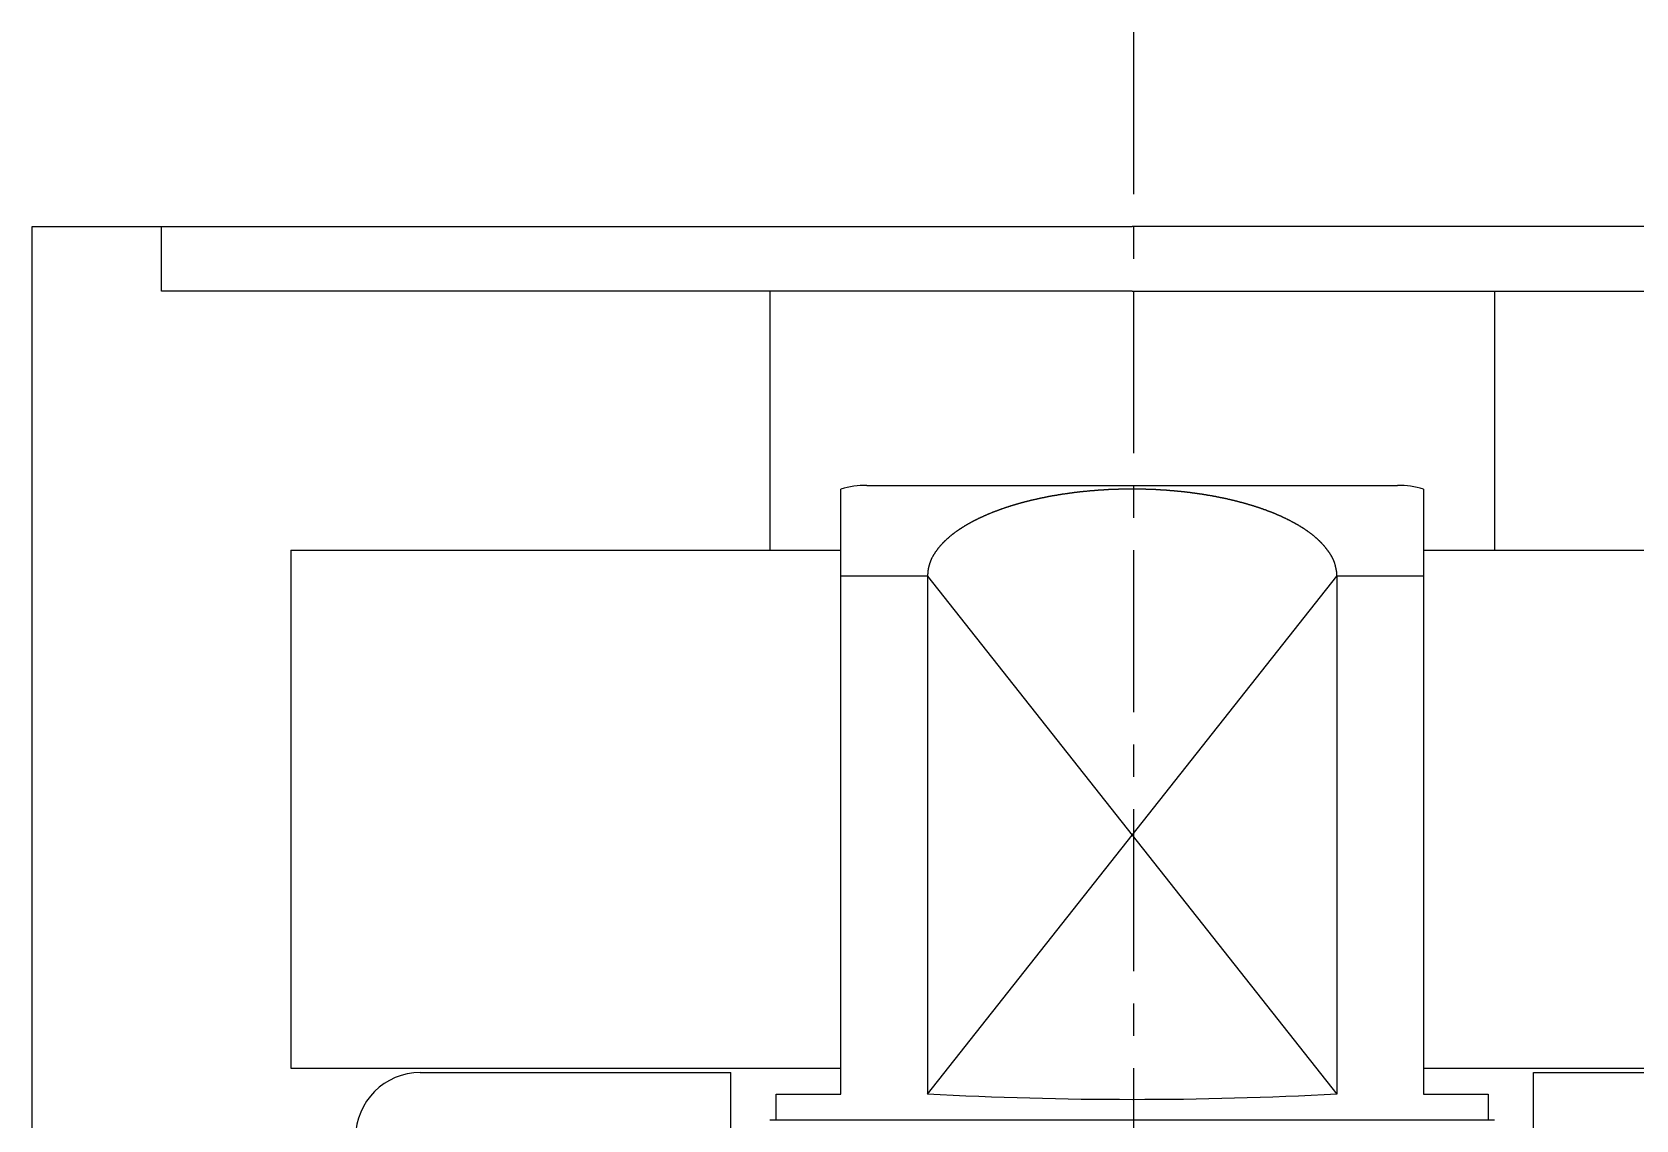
# Model space of a CAD drawing. Extents: x 104 to 175, y 98 to 223.
# Drawn here: x 124.09 to 136.48, y 157.51 to 165.91 of the extents above; entities that cross this region are included whole.
import ezdxf

# ---------------------------------------------------------------- set-up
doc = ezdxf.new("R2010")
doc.units = 0
doc.linetypes.add('CENTER', pattern=[2, 1.25, -0.25, 0.25, -0.25])
doc.layers.get('0').update_dxf_attribs({"linetype": 'CONTINUOUS'})
doc.layers.add('CENTER', color=1, linetype='CENTER')

msp = doc.modelspace()

# ---------------------------------------------------------------- linework, layer by layer
at = {"color": 7, "linetype": 'CONTINUOUS'}
for p, q in [((124.089, 164.409), (132.589, 164.409)), ((124.089, 156.659), (124.089, 164.409)), ((125.089, 163.909), (125.089, 164.409)), ((141.089, 164.409), (132.589, 164.409)), ((132.589, 163.909), (125.089, 163.909)), ((129.789, 163.909), (129.789, 161.909)), ((132.589, 163.909), (140.089, 163.909)), ((135.389, 163.909), (135.389, 161.909)), ((130.339, 161.709), (130.339, 162.38)), ((130.539, 162.409), (134.639, 162.409)), ((134.839, 162.38), (134.839, 161.709)), ((126.089, 161.909), (130.339, 161.909)), ((126.089, 161.909), (126.089, 157.909)), ((134.839, 161.909), (142.089, 161.909)), ((130.339, 157.709), (130.339, 161.709)), ((131.008, 161.709), (130.339, 161.709)), ((131.008, 161.709), (131.008, 157.709)), ((131.008, 157.709), (134.17, 161.709)), ((131.008, 161.709), (134.17, 157.709)), ((134.17, 161.709), (134.17, 157.709)), ((134.839, 161.709), (134.17, 161.709)), ((134.839, 161.709), (134.839, 157.709)), ((126.089, 157.909), (127.089, 157.909)), ((127.089, 157.909), (130.339, 157.909)), ((127.089, 157.875), (129.489, 157.875)), ((129.489, 151.375), (129.489, 157.875)), ((134.839, 157.909), (138.089, 157.909)), ((135.689, 151.375), (135.689, 157.875)), ((135.689, 157.875), (138.089, 157.875)), ((129.839, 157.509), (129.839, 157.709)), ((129.839, 157.709), (130.339, 157.709)), ((134.839, 157.709), (135.339, 157.709)), ((135.339, 157.709), (135.339, 157.509)), ((129.789, 157.509), (130.605, 157.509)), ((130.605, 157.509), (134.574, 157.509)), ((134.574, 157.509), (135.339, 157.509)), ((135.339, 157.509), (135.389, 157.509))]:
    msp.add_line(p, q, dxfattribs=at)
at = {"color": 7}
msp.add_polyline3d([(134.17, 161.709, 0), (134.17, 161.712, 0), (134.17, 161.715, 0), (134.17, 161.717, 0), (134.17, 161.72, 0), (134.17, 161.723, 0), (134.17, 161.725, 0), (134.17, 161.728, 0), (134.17, 161.731, 0), (134.169, 161.733, 0), (134.169, 161.736, 0), (134.169, 161.739, 0), (134.169, 161.741, 0), (134.168, 161.744, 0), (134.168, 161.747, 0), (134.168, 161.749, 0), (134.167, 161.752, 0), (134.167, 161.755, 0), (134.166, 161.757, 0), (134.166, 161.76, 0), (134.165, 161.762, 0), (134.164, 161.765, 0), (134.164, 161.768, 0), (134.163, 161.77, 0), (134.163, 161.773, 0), (134.162, 161.776, 0), (134.162, 161.778, 0), (134.161, 161.781, 0), (134.16, 161.783, 0), (134.16, 161.786, 0), (134.159, 161.789, 0), (134.159, 161.791, 0), (134.158, 161.794, 0), (134.157, 161.796, 0), (134.157, 161.799, 0), (134.156, 161.802, 0), (134.155, 161.804, 0), (134.154, 161.807, 0), (134.154, 161.809, 0), (134.153, 161.812, 0), (134.152, 161.814, 0), (134.151, 161.817, 0), (134.15, 161.819, 0), (134.149, 161.822, 0), (134.148, 161.824, 0), (134.147, 161.827, 0), (134.146, 161.829, 0), (134.145, 161.832, 0), (134.144, 161.834, 0), (134.143, 161.837, 0), (134.142, 161.839, 0), (134.14, 161.842, 0), (134.139, 161.844, 0), (134.138, 161.846, 0), (134.137, 161.849, 0), (134.136, 161.851, 0), (134.134, 161.853, 0), (134.133, 161.856, 0), (134.132, 161.858, 0), (134.13, 161.86, 0), (134.129, 161.863, 0), (134.128, 161.865, 0), (134.126, 161.867, 0), (134.125, 161.87, 0), (134.123, 161.872, 0), (134.122, 161.874, 0), (134.12, 161.876, 0), (134.119, 161.879, 0), (134.118, 161.881, 0), (134.116, 161.883, 0), (134.115, 161.885, 0), (134.113, 161.888, 0), (134.112, 161.89, 0), (134.11, 161.892, 0), (134.109, 161.894, 0), (134.107, 161.896, 0), (134.105, 161.899, 0), (134.104, 161.901, 0), (134.102, 161.903, 0), (134.101, 161.905, 0), (134.099, 161.907, 0), (134.098, 161.91, 0), (134.096, 161.912, 0), (134.094, 161.914, 0), (134.093, 161.916, 0), (134.091, 161.918, 0), (134.089, 161.92, 0), (134.088, 161.922, 0), (134.086, 161.924, 0), (134.084, 161.926, 0), (134.083, 161.929, 0), (134.081, 161.931, 0), (134.079, 161.933, 0), (134.078, 161.935, 0), (134.076, 161.937, 0), (134.074, 161.939, 0), (134.072, 161.941, 0), (134.071, 161.943, 0), (134.069, 161.945, 0), (134.067, 161.947, 0), (134.065, 161.949, 0), (134.064, 161.951, 0), (134.062, 161.953, 0), (134.06, 161.955, 0), (134.058, 161.957, 0), (134.056, 161.959, 0), (134.055, 161.961, 0), (134.053, 161.963, 0), (134.051, 161.965, 0), (134.049, 161.967, 0), (134.047, 161.969, 0), (134.045, 161.97, 0), (134.043, 161.972, 0), (134.041, 161.974, 0), (134.04, 161.976, 0), (134.038, 161.978, 0), (134.036, 161.98, 0), (134.034, 161.982, 0), (134.032, 161.984, 0), (134.03, 161.985, 0), (134.028, 161.987, 0), (134.026, 161.989, 0), (134.024, 161.991, 0), (134.022, 161.993, 0), (134.02, 161.995, 0), (134.018, 161.996, 0), (134.016, 161.998, 0), (134.014, 162, 0), (134.012, 162.002, 0), (134.01, 162.003, 0), (134.008, 162.005, 0), (134.006, 162.007, 0), (134.004, 162.009, 0), (134.002, 162.01, 0), (134, 162.012, 0), (133.998, 162.014, 0), (133.996, 162.016, 0), (133.994, 162.017, 0), (133.992, 162.019, 0), (133.99, 162.021, 0), (133.987, 162.022, 0), (133.985, 162.024, 0), (133.983, 162.026, 0), (133.981, 162.027, 0), (133.979, 162.029, 0), (133.977, 162.031, 0), (133.975, 162.032, 0), (133.973, 162.034, 0), (133.971, 162.036, 0), (133.968, 162.037, 0), (133.966, 162.039, 0), (133.964, 162.04, 0), (133.962, 162.042, 0), (133.96, 162.044, 0), (133.958, 162.045, 0), (133.955, 162.047, 0), (133.953, 162.048, 0), (133.951, 162.05, 0), (133.949, 162.051, 0), (133.947, 162.053, 0), (133.945, 162.055, 0), (133.942, 162.056, 0), (133.94, 162.058, 0), (133.938, 162.059, 0), (133.936, 162.061, 0), (133.934, 162.062, 0), (133.931, 162.064, 0), (133.929, 162.065, 0), (133.927, 162.067, 0), (133.925, 162.068, 0), (133.922, 162.07, 0), (133.92, 162.071, 0), (133.918, 162.073, 0), (133.916, 162.074, 0), (133.914, 162.076, 0), (133.911, 162.077, 0), (133.909, 162.078, 0), (133.907, 162.08, 0), (133.905, 162.081, 0), (133.902, 162.083, 0), (133.9, 162.084, 0), (133.898, 162.086, 0), (133.895, 162.087, 0), (133.893, 162.089, 0), (133.891, 162.09, 0), (133.889, 162.091, 0), (133.886, 162.093, 0), (133.884, 162.094, 0), (133.882, 162.095, 0), (133.879, 162.097, 0), (133.877, 162.098, 0), (133.875, 162.1, 0), (133.873, 162.101, 0), (133.87, 162.102, 0), (133.868, 162.104, 0), (133.866, 162.105, 0), (133.863, 162.106, 0), (133.861, 162.108, 0), (133.859, 162.109, 0), (133.856, 162.11, 0), (133.854, 162.112, 0), (133.852, 162.113, 0), (133.849, 162.114, 0), (133.847, 162.116, 0), (133.845, 162.117, 0), (133.842, 162.118, 0), (133.84, 162.12, 0), (133.838, 162.121, 0), (133.835, 162.122, 0), (133.833, 162.123, 0), (133.831, 162.125, 0), (133.828, 162.126, 0), (133.826, 162.127, 0), (133.823, 162.128, 0), (133.821, 162.13, 0), (133.819, 162.131, 0), (133.816, 162.132, 0), (133.814, 162.133, 0), (133.812, 162.135, 0), (133.809, 162.136, 0), (133.807, 162.137, 0), (133.804, 162.138, 0), (133.802, 162.14, 0), (133.8, 162.141, 0), (133.797, 162.142, 0), (133.795, 162.143, 0), (133.792, 162.144, 0), (133.79, 162.146, 0), (133.788, 162.147, 0), (133.785, 162.148, 0), (133.783, 162.149, 0), (133.78, 162.15, 0), (133.778, 162.151, 0), (133.776, 162.153, 0), (133.773, 162.154, 0), (133.771, 162.155, 0), (133.768, 162.156, 0), (133.766, 162.157, 0), (133.764, 162.158, 0), (133.761, 162.159, 0), (133.759, 162.161, 0), (133.756, 162.162, 0), (133.754, 162.163, 0), (133.751, 162.164, 0), (133.749, 162.165, 0), (133.747, 162.166, 0), (133.744, 162.167, 0), (133.742, 162.168, 0), (133.739, 162.17, 0), (133.737, 162.171, 0), (133.734, 162.172, 0), (133.732, 162.173, 0), (133.729, 162.174, 0), (133.727, 162.175, 0), (133.725, 162.176, 0), (133.722, 162.177, 0), (133.72, 162.178, 0), (133.717, 162.179, 0), (133.715, 162.18, 0), (133.712, 162.181, 0), (133.71, 162.182, 0), (133.707, 162.183, 0), (133.705, 162.185, 0), (133.702, 162.186, 0), (133.7, 162.187, 0), (133.697, 162.188, 0), (133.695, 162.189, 0), (133.692, 162.19, 0), (133.69, 162.191, 0), (133.688, 162.192, 0), (133.685, 162.193, 0), (133.683, 162.194, 0), (133.68, 162.195, 0), (133.678, 162.196, 0), (133.675, 162.197, 0), (133.673, 162.198, 0), (133.67, 162.199, 0), (133.668, 162.2, 0), (133.665, 162.201, 0), (133.663, 162.202, 0), (133.66, 162.203, 0), (133.658, 162.204, 0), (133.655, 162.205, 0), (133.653, 162.206, 0), (133.65, 162.207, 0), (133.648, 162.208, 0), (133.645, 162.208, 0), (133.643, 162.209, 0), (133.64, 162.21, 0), (133.638, 162.211, 0), (133.635, 162.212, 0), (133.633, 162.213, 0), (133.63, 162.214, 0), (133.628, 162.215, 0), (133.625, 162.216, 0), (133.623, 162.217, 0), (133.62, 162.218, 0), (133.618, 162.219, 0), (133.615, 162.22, 0), (133.612, 162.221, 0), (133.61, 162.221, 0), (133.607, 162.222, 0), (133.605, 162.223, 0), (133.602, 162.224, 0), (133.6, 162.225, 0), (133.597, 162.226, 0), (133.595, 162.227, 0), (133.592, 162.228, 0), (133.59, 162.229, 0), (133.587, 162.229, 0), (133.585, 162.23, 0), (133.582, 162.231, 0), (133.58, 162.232, 0), (133.577, 162.233, 0), (133.575, 162.234, 0), (133.572, 162.235, 0), (133.569, 162.235, 0), (133.567, 162.236, 0), (133.564, 162.237, 0), (133.562, 162.238, 0), (133.559, 162.239, 0), (133.557, 162.24, 0), (133.554, 162.241, 0), (133.552, 162.241, 0), (133.549, 162.242, 0), (133.547, 162.243, 0), (133.544, 162.244, 0), (133.541, 162.245, 0), (133.539, 162.245, 0), (133.536, 162.246, 0), (133.534, 162.247, 0), (133.531, 162.248, 0), (133.529, 162.249, 0), (133.526, 162.25, 0), (133.524, 162.25, 0), (133.521, 162.251, 0), (133.518, 162.252, 0), (133.516, 162.253, 0), (133.513, 162.253, 0), (133.511, 162.254, 0), (133.508, 162.255, 0), (133.506, 162.256, 0), (133.503, 162.257, 0), (133.501, 162.257, 0), (133.498, 162.258, 0), (133.495, 162.259, 0), (133.493, 162.26, 0), (133.49, 162.26, 0), (133.488, 162.261, 0), (133.485, 162.262, 0), (133.483, 162.263, 0), (133.48, 162.263, 0), (133.477, 162.264, 0), (133.475, 162.265, 0), (133.472, 162.266, 0), (133.47, 162.266, 0), (133.467, 162.267, 0), (133.465, 162.268, 0), (133.462, 162.269, 0), (133.459, 162.269, 0), (133.457, 162.27, 0), (133.454, 162.271, 0), (133.452, 162.271, 0), (133.449, 162.272, 0), (133.446, 162.273, 0), (133.444, 162.274, 0), (133.441, 162.274, 0), (133.439, 162.275, 0), (133.436, 162.276, 0), (133.434, 162.276, 0), (133.431, 162.277, 0), (133.428, 162.278, 0), (133.426, 162.278, 0), (133.423, 162.279, 0), (133.421, 162.28, 0), (133.418, 162.28, 0), (133.415, 162.281, 0), (133.413, 162.282, 0), (133.41, 162.282, 0), (133.408, 162.283, 0), (133.405, 162.284, 0), (133.402, 162.284, 0), (133.4, 162.285, 0), (133.397, 162.286, 0), (133.395, 162.286, 0), (133.392, 162.287, 0), (133.389, 162.288, 0), (133.387, 162.288, 0), (133.384, 162.289, 0), (133.382, 162.29, 0), (133.379, 162.29, 0), (133.376, 162.291, 0), (133.374, 162.292, 0), (133.371, 162.292, 0), (133.369, 162.293, 0), (133.366, 162.293, 0), (133.363, 162.294, 0), (133.361, 162.295, 0), (133.358, 162.295, 0), (133.356, 162.296, 0), (133.353, 162.297, 0), (133.35, 162.297, 0), (133.348, 162.298, 0), (133.345, 162.298, 0), (133.343, 162.299, 0), (133.34, 162.3, 0), (133.337, 162.3, 0), (133.335, 162.301, 0), (133.332, 162.301, 0), (133.329, 162.302, 0), (133.327, 162.303, 0), (133.324, 162.303, 0), (133.322, 162.304, 0), (133.319, 162.304, 0), (133.316, 162.305, 0), (133.314, 162.305, 0), (133.311, 162.306, 0), (133.309, 162.307, 0), (133.306, 162.307, 0), (133.303, 162.308, 0), (133.301, 162.308, 0), (133.298, 162.309, 0), (133.295, 162.309, 0), (133.293, 162.31, 0), (133.29, 162.31, 0), (133.288, 162.311, 0), (133.285, 162.312, 0), (133.282, 162.312, 0), (133.28, 162.313, 0), (133.277, 162.313, 0), (133.274, 162.314, 0), (133.272, 162.314, 0), (133.269, 162.315, 0), (133.267, 162.315, 0), (133.264, 162.316, 0), (133.261, 162.316, 0), (133.259, 162.317, 0), (133.256, 162.317, 0), (133.253, 162.318, 0), (133.251, 162.318, 0), (133.248, 162.319, 0), (133.246, 162.319, 0), (133.243, 162.32, 0), (133.24, 162.321, 0), (133.238, 162.321, 0), (133.235, 162.322, 0), (133.232, 162.322, 0), (133.23, 162.323, 0), (133.227, 162.323, 0), (133.225, 162.323, 0), (133.222, 162.324, 0), (133.219, 162.324, 0), (133.217, 162.325, 0), (133.214, 162.325, 0), (133.211, 162.326, 0), (133.209, 162.326, 0), (133.206, 162.327, 0), (133.203, 162.327, 0), (133.201, 162.328, 0), (133.198, 162.328, 0), (133.196, 162.329, 0), (133.193, 162.329, 0), (133.19, 162.33, 0), (133.188, 162.33, 0), (133.185, 162.331, 0), (133.182, 162.331, 0), (133.18, 162.331, 0), (133.177, 162.332, 0), (133.174, 162.332, 0), (133.172, 162.333, 0), (133.169, 162.333, 0), (133.167, 162.334, 0), (133.164, 162.334, 0), (133.161, 162.335, 0), (133.159, 162.335, 0), (133.156, 162.335, 0), (133.153, 162.336, 0), (133.151, 162.336, 0), (133.148, 162.337, 0), (133.145, 162.337, 0), (133.143, 162.338, 0), (133.14, 162.338, 0), (133.137, 162.338, 0), (133.135, 162.339, 0), (133.132, 162.339, 0), (133.129, 162.34, 0), (133.127, 162.34, 0), (133.124, 162.34, 0), (133.122, 162.341, 0), (133.119, 162.341, 0), (133.116, 162.342, 0), (133.114, 162.342, 0), (133.111, 162.342, 0), (133.108, 162.343, 0), (133.106, 162.343, 0), (133.103, 162.344, 0), (133.1, 162.344, 0), (133.098, 162.344, 0), (133.095, 162.345, 0), (133.092, 162.345, 0), (133.09, 162.346, 0), (133.087, 162.346, 0), (133.084, 162.346, 0), (133.082, 162.347, 0), (133.079, 162.347, 0), (133.076, 162.347, 0), (133.074, 162.348, 0), (133.071, 162.348, 0), (133.069, 162.348, 0), (133.066, 162.349, 0), (133.063, 162.349, 0), (133.061, 162.35, 0), (133.058, 162.35, 0), (133.055, 162.35, 0), (133.053, 162.351, 0), (133.05, 162.351, 0), (133.047, 162.351, 0), (133.045, 162.352, 0), (133.042, 162.352, 0), (133.039, 162.352, 0), (133.037, 162.353, 0), (133.034, 162.353, 0), (133.031, 162.353, 0), (133.029, 162.354, 0), (133.026, 162.354, 0), (133.023, 162.354, 0), (133.021, 162.355, 0), (133.018, 162.355, 0), (133.015, 162.355, 0), (133.013, 162.356, 0), (133.01, 162.356, 0), (133.007, 162.356, 0), (133.005, 162.356, 0), (133.002, 162.357, 0), (132.999, 162.357, 0), (132.997, 162.357, 0), (132.994, 162.358, 0), (132.991, 162.358, 0), (132.989, 162.358, 0), (132.986, 162.359, 0), (132.983, 162.359, 0), (132.981, 162.359, 0), (132.978, 162.359, 0), (132.975, 162.36, 0), (132.973, 162.36, 0), (132.97, 162.36, 0), (132.967, 162.361, 0), (132.965, 162.361, 0), (132.962, 162.361, 0), (132.959, 162.361, 0), (132.957, 162.362, 0), (132.954, 162.362, 0), (132.951, 162.362, 0), (132.949, 162.362, 0), (132.946, 162.363, 0), (132.943, 162.363, 0), (132.941, 162.363, 0), (132.938, 162.364, 0), (132.935, 162.364, 0), (132.933, 162.364, 0), (132.93, 162.364, 0), (132.927, 162.365, 0), (132.925, 162.365, 0), (132.922, 162.365, 0), (132.919, 162.365, 0), (132.917, 162.365, 0), (132.914, 162.366, 0), (132.911, 162.366, 0), (132.909, 162.366, 0), (132.906, 162.366, 0), (132.903, 162.367, 0), (132.901, 162.367, 0), (132.898, 162.367, 0), (132.895, 162.367, 0), (132.893, 162.368, 0), (132.89, 162.368, 0), (132.887, 162.368, 0), (132.885, 162.368, 0), (132.882, 162.368, 0), (132.879, 162.369, 0), (132.877, 162.369, 0), (132.874, 162.369, 0), (132.871, 162.369, 0), (132.869, 162.369, 0), (132.866, 162.37, 0), (132.863, 162.37, 0), (132.861, 162.37, 0), (132.858, 162.37, 0), (132.855, 162.37, 0), (132.853, 162.371, 0), (132.85, 162.371, 0), (132.847, 162.371, 0), (132.845, 162.371, 0), (132.842, 162.371, 0), (132.839, 162.372, 0), (132.837, 162.372, 0), (132.834, 162.372, 0), (132.831, 162.372, 0), (132.829, 162.372, 0), (132.826, 162.372, 0), (132.823, 162.373, 0), (132.821, 162.373, 0), (132.818, 162.373, 0), (132.815, 162.373, 0), (132.813, 162.373, 0), (132.81, 162.373, 0), (132.807, 162.374, 0), (132.805, 162.374, 0), (132.802, 162.374, 0), (132.799, 162.374, 0), (132.797, 162.374, 0), (132.794, 162.374, 0), (132.791, 162.375, 0), (132.789, 162.375, 0), (132.786, 162.375, 0), (132.783, 162.375, 0), (132.781, 162.375, 0), (132.778, 162.375, 0), (132.775, 162.375, 0), (132.773, 162.376, 0), (132.77, 162.376, 0), (132.767, 162.376, 0), (132.764, 162.376, 0), (132.762, 162.376, 0), (132.759, 162.376, 0), (132.756, 162.376, 0), (132.754, 162.376, 0), (132.751, 162.377, 0), (132.748, 162.377, 0), (132.746, 162.377, 0), (132.743, 162.377, 0), (132.74, 162.377, 0), (132.738, 162.377, 0), (132.735, 162.377, 0), (132.732, 162.377, 0), (132.73, 162.377, 0), (132.727, 162.378, 0), (132.724, 162.378, 0), (132.722, 162.378, 0), (132.719, 162.378, 0), (132.716, 162.378, 0), (132.714, 162.378, 0), (132.711, 162.378, 0), (132.708, 162.378, 0), (132.706, 162.378, 0), (132.703, 162.378, 0), (132.7, 162.378, 0), (132.698, 162.378, 0), (132.695, 162.379, 0), (132.692, 162.379, 0), (132.69, 162.379, 0), (132.687, 162.379, 0), (132.684, 162.379, 0), (132.681, 162.379, 0), (132.679, 162.379, 0), (132.676, 162.379, 0), (132.673, 162.379, 0), (132.671, 162.379, 0), (132.668, 162.379, 0), (132.665, 162.379, 0), (132.663, 162.379, 0), (132.66, 162.379, 0), (132.657, 162.379, 0), (132.655, 162.379, 0), (132.652, 162.38, 0), (132.649, 162.38, 0), (132.647, 162.38, 0), (132.644, 162.38, 0), (132.641, 162.38, 0), (132.639, 162.38, 0), (132.636, 162.38, 0), (132.633, 162.38, 0), (132.631, 162.38, 0), (132.628, 162.38, 0), (132.625, 162.38, 0), (132.623, 162.38, 0), (132.62, 162.38, 0), (132.617, 162.38, 0), (132.615, 162.38, 0), (132.612, 162.38, 0), (132.609, 162.38, 0), (132.607, 162.38, 0), (132.604, 162.38, 0), (132.601, 162.38, 0), (132.598, 162.38, 0), (132.596, 162.38, 0), (132.593, 162.38, 0), (132.59, 162.38, 0), (132.588, 162.38, 0), (132.585, 162.38, 0), (132.582, 162.38, 0), (132.58, 162.38, 0), (132.577, 162.38, 0), (132.574, 162.38, 0), (132.572, 162.38, 0), (132.569, 162.38, 0), (132.566, 162.38, 0), (132.564, 162.38, 0), (132.561, 162.38, 0), (132.558, 162.38, 0), (132.556, 162.38, 0), (132.553, 162.38, 0), (132.55, 162.38, 0), (132.548, 162.38, 0), (132.545, 162.38, 0), (132.542, 162.38, 0), (132.54, 162.38, 0), (132.537, 162.38, 0), (132.534, 162.38, 0), (132.532, 162.38, 0), (132.529, 162.38, 0), (132.526, 162.38, 0), (132.523, 162.379, 0), (132.521, 162.379, 0), (132.518, 162.379, 0), (132.515, 162.379, 0), (132.513, 162.379, 0), (132.51, 162.379, 0), (132.507, 162.379, 0), (132.505, 162.379, 0), (132.502, 162.379, 0), (132.499, 162.379, 0), (132.497, 162.379, 0), (132.494, 162.379, 0), (132.491, 162.379, 0), (132.489, 162.379, 0), (132.486, 162.379, 0), (132.483, 162.379, 0), (132.481, 162.378, 0), (132.478, 162.378, 0), (132.475, 162.378, 0), (132.473, 162.378, 0), (132.47, 162.378, 0), (132.467, 162.378, 0), (132.465, 162.378, 0), (132.462, 162.378, 0), (132.459, 162.378, 0), (132.457, 162.378, 0), (132.454, 162.378, 0), (132.451, 162.378, 0), (132.449, 162.377, 0), (132.446, 162.377, 0), (132.443, 162.377, 0), (132.44, 162.377, 0), (132.438, 162.377, 0), (132.435, 162.377, 0), (132.432, 162.377, 0), (132.43, 162.377, 0), (132.427, 162.377, 0), (132.424, 162.376, 0), (132.422, 162.376, 0), (132.419, 162.376, 0), (132.416, 162.376, 0), (132.414, 162.376, 0), (132.411, 162.376, 0), (132.408, 162.376, 0), (132.406, 162.376, 0), (132.403, 162.375, 0), (132.4, 162.375, 0), (132.398, 162.375, 0), (132.395, 162.375, 0), (132.392, 162.375, 0), (132.39, 162.375, 0), (132.387, 162.375, 0), (132.384, 162.374, 0), (132.382, 162.374, 0), (132.379, 162.374, 0), (132.376, 162.374, 0), (132.374, 162.374, 0), (132.371, 162.374, 0), (132.368, 162.373, 0), (132.366, 162.373, 0), (132.363, 162.373, 0), (132.36, 162.373, 0), (132.358, 162.373, 0), (132.355, 162.373, 0), (132.352, 162.373, 0), (132.35, 162.372, 0), (132.347, 162.372, 0), (132.344, 162.372, 0), (132.342, 162.372, 0), (132.339, 162.372, 0), (132.336, 162.371, 0), (132.333, 162.371, 0), (132.331, 162.371, 0), (132.328, 162.371, 0), (132.325, 162.371, 0), (132.323, 162.37, 0), (132.32, 162.37, 0), (132.317, 162.37, 0), (132.315, 162.37, 0), (132.312, 162.37, 0), (132.309, 162.369, 0), (132.307, 162.369, 0), (132.304, 162.369, 0), (132.301, 162.369, 0), (132.299, 162.369, 0), (132.296, 162.368, 0), (132.293, 162.368, 0), (132.291, 162.368, 0), (132.288, 162.368, 0), (132.285, 162.368, 0), (132.283, 162.367, 0), (132.28, 162.367, 0), (132.277, 162.367, 0), (132.275, 162.367, 0), (132.272, 162.366, 0), (132.269, 162.366, 0), (132.267, 162.366, 0), (132.264, 162.366, 0), (132.261, 162.366, 0), (132.259, 162.365, 0), (132.256, 162.365, 0), (132.253, 162.365, 0), (132.251, 162.365, 0), (132.248, 162.364, 0), (132.245, 162.364, 0), (132.243, 162.364, 0), (132.24, 162.364, 0), (132.237, 162.363, 0), (132.235, 162.363, 0), (132.232, 162.363, 0), (132.229, 162.362, 0), (132.227, 162.362, 0), (132.224, 162.362, 0), (132.221, 162.362, 0), (132.219, 162.361, 0), (132.216, 162.361, 0), (132.213, 162.361, 0), (132.211, 162.361, 0), (132.208, 162.36, 0), (132.205, 162.36, 0), (132.203, 162.36, 0), (132.2, 162.359, 0), (132.197, 162.359, 0), (132.195, 162.359, 0), (132.192, 162.359, 0), (132.189, 162.358, 0), (132.187, 162.358, 0), (132.184, 162.358, 0), (132.181, 162.357, 0), (132.179, 162.357, 0), (132.176, 162.357, 0), (132.173, 162.357, 0), (132.171, 162.356, 0), (132.168, 162.356, 0), (132.165, 162.356, 0), (132.163, 162.355, 0), (132.16, 162.355, 0), (132.158, 162.355, 0), (132.155, 162.354, 0), (132.152, 162.354, 0), (132.15, 162.354, 0), (132.147, 162.353, 0), (132.144, 162.353, 0), (132.142, 162.353, 0), (132.139, 162.352, 0), (132.136, 162.352, 0), (132.134, 162.352, 0), (132.131, 162.351, 0), (132.128, 162.351, 0), (132.126, 162.351, 0), (132.123, 162.35, 0), (132.12, 162.35, 0), (132.118, 162.35, 0), (132.115, 162.349, 0), (132.112, 162.349, 0), (132.11, 162.349, 0), (132.107, 162.348, 0), (132.104, 162.348, 0), (132.102, 162.347, 0), (132.099, 162.347, 0), (132.096, 162.347, 0), (132.094, 162.346, 0), (132.091, 162.346, 0), (132.088, 162.346, 0), (132.086, 162.345, 0), (132.083, 162.345, 0), (132.08, 162.344, 0), (132.078, 162.344, 0), (132.075, 162.344, 0), (132.073, 162.343, 0), (132.07, 162.343, 0), (132.067, 162.342, 0), (132.065, 162.342, 0), (132.062, 162.342, 0), (132.059, 162.341, 0), (132.057, 162.341, 0), (132.054, 162.341, 0), (132.051, 162.34, 0), (132.049, 162.34, 0), (132.046, 162.339, 0), (132.043, 162.339, 0), (132.041, 162.338, 0), (132.038, 162.338, 0), (132.035, 162.338, 0), (132.033, 162.337, 0), (132.03, 162.337, 0), (132.028, 162.336, 0), (132.025, 162.336, 0), (132.022, 162.336, 0), (132.02, 162.335, 0), (132.017, 162.335, 0), (132.014, 162.334, 0), (132.012, 162.334, 0), (132.009, 162.333, 0), (132.006, 162.333, 0), (132.004, 162.332, 0), (132.001, 162.332, 0), (131.998, 162.332, 0), (131.996, 162.331, 0), (131.993, 162.331, 0), (131.991, 162.33, 0), (131.988, 162.33, 0), (131.985, 162.329, 0), (131.983, 162.329, 0), (131.98, 162.328, 0), (131.977, 162.328, 0), (131.975, 162.327, 0), (131.972, 162.327, 0), (131.969, 162.326, 0), (131.967, 162.326, 0), (131.964, 162.325, 0), (131.962, 162.325, 0), (131.959, 162.325, 0), (131.956, 162.324, 0), (131.954, 162.324, 0), (131.951, 162.323, 0), (131.948, 162.323, 0), (131.946, 162.322, 0), (131.943, 162.322, 0), (131.94, 162.321, 0), (131.938, 162.321, 0), (131.935, 162.32, 0), (131.933, 162.32, 0), (131.93, 162.319, 0), (131.927, 162.319, 0), (131.925, 162.318, 0), (131.922, 162.317, 0), (131.919, 162.317, 0), (131.917, 162.316, 0), (131.914, 162.316, 0), (131.912, 162.315, 0), (131.909, 162.315, 0), (131.906, 162.314, 0), (131.904, 162.314, 0), (131.901, 162.313, 0), (131.898, 162.313, 0), (131.896, 162.312, 0), (131.893, 162.312, 0), (131.891, 162.311, 0), (131.888, 162.311, 0), (131.885, 162.31, 0), (131.883, 162.309, 0), (131.88, 162.309, 0), (131.877, 162.308, 0), (131.875, 162.308, 0), (131.872, 162.307, 0), (131.87, 162.307, 0), (131.867, 162.306, 0), (131.864, 162.305, 0), (131.862, 162.305, 0), (131.859, 162.304, 0), (131.857, 162.304, 0), (131.854, 162.303, 0), (131.851, 162.303, 0), (131.849, 162.302, 0), (131.846, 162.301, 0), (131.843, 162.301, 0), (131.841, 162.3, 0), (131.838, 162.3, 0), (131.836, 162.299, 0), (131.833, 162.298, 0), (131.83, 162.298, 0), (131.828, 162.297, 0), (131.825, 162.297, 0), (131.823, 162.296, 0), (131.82, 162.295, 0), (131.817, 162.295, 0), (131.815, 162.294, 0), (131.812, 162.294, 0), (131.81, 162.293, 0), (131.807, 162.292, 0), (131.804, 162.292, 0), (131.802, 162.291, 0), (131.799, 162.29, 0), (131.797, 162.29, 0), (131.794, 162.289, 0), (131.791, 162.288, 0), (131.789, 162.288, 0), (131.786, 162.287, 0), (131.784, 162.287, 0), (131.781, 162.286, 0), (131.778, 162.285, 0), (131.776, 162.285, 0), (131.773, 162.284, 0), (131.771, 162.283, 0), (131.768, 162.283, 0), (131.765, 162.282, 0), (131.763, 162.281, 0), (131.76, 162.281, 0), (131.758, 162.28, 0), (131.755, 162.279, 0), (131.752, 162.279, 0), (131.75, 162.278, 0), (131.747, 162.277, 0), (131.745, 162.276, 0), (131.742, 162.276, 0), (131.739, 162.275, 0), (131.737, 162.274, 0), (131.734, 162.274, 0), (131.732, 162.273, 0), (131.729, 162.272, 0), (131.727, 162.272, 0), (131.724, 162.271, 0), (131.721, 162.27, 0), (131.719, 162.269, 0), (131.716, 162.269, 0), (131.714, 162.268, 0), (131.711, 162.267, 0), (131.708, 162.266, 0), (131.706, 162.266, 0), (131.703, 162.265, 0), (131.701, 162.264, 0), (131.698, 162.264, 0), (131.696, 162.263, 0), (131.693, 162.262, 0), (131.69, 162.261, 0), (131.688, 162.261, 0), (131.685, 162.26, 0), (131.683, 162.259, 0), (131.68, 162.258, 0), (131.678, 162.257, 0), (131.675, 162.257, 0), (131.673, 162.256, 0), (131.67, 162.255, 0), (131.667, 162.254, 0), (131.665, 162.254, 0), (131.662, 162.253, 0), (131.66, 162.252, 0), (131.657, 162.251, 0), (131.655, 162.25, 0), (131.652, 162.25, 0), (131.649, 162.249, 0), (131.647, 162.248, 0), (131.644, 162.247, 0), (131.642, 162.246, 0), (131.639, 162.246, 0), (131.637, 162.245, 0), (131.634, 162.244, 0), (131.632, 162.243, 0), (131.629, 162.242, 0), (131.626, 162.241, 0), (131.624, 162.241, 0), (131.621, 162.24, 0), (131.619, 162.239, 0), (131.616, 162.238, 0), (131.614, 162.237, 0), (131.611, 162.236, 0), (131.609, 162.236, 0), (131.606, 162.235, 0), (131.604, 162.234, 0), (131.601, 162.233, 0), (131.599, 162.232, 0), (131.596, 162.231, 0), (131.593, 162.23, 0), (131.591, 162.23, 0), (131.588, 162.229, 0), (131.586, 162.228, 0), (131.583, 162.227, 0), (131.581, 162.226, 0), (131.578, 162.225, 0), (131.576, 162.224, 0), (131.573, 162.223, 0), (131.571, 162.222, 0), (131.568, 162.222, 0), (131.566, 162.221, 0), (131.563, 162.22, 0), (131.561, 162.219, 0), (131.558, 162.218, 0), (131.556, 162.217, 0), (131.553, 162.216, 0), (131.551, 162.215, 0), (131.548, 162.214, 0), (131.546, 162.213, 0), (131.543, 162.212, 0), (131.541, 162.211, 0), (131.538, 162.21, 0), (131.536, 162.21, 0), (131.533, 162.209, 0), (131.531, 162.208, 0), (131.528, 162.207, 0), (131.526, 162.206, 0), (131.523, 162.205, 0), (131.521, 162.204, 0), (131.518, 162.203, 0), (131.516, 162.202, 0), (131.513, 162.201, 0), (131.511, 162.2, 0), (131.508, 162.199, 0), (131.506, 162.198, 0), (131.503, 162.197, 0), (131.501, 162.196, 0), (131.498, 162.195, 0), (131.496, 162.194, 0), (131.493, 162.193, 0), (131.491, 162.192, 0), (131.488, 162.191, 0), (131.486, 162.19, 0), (131.483, 162.189, 0), (131.481, 162.188, 0), (131.478, 162.187, 0), (131.476, 162.186, 0), (131.473, 162.185, 0), (131.471, 162.184, 0), (131.468, 162.183, 0), (131.466, 162.182, 0), (131.463, 162.18, 0), (131.461, 162.179, 0), (131.459, 162.178, 0), (131.456, 162.177, 0), (131.454, 162.176, 0), (131.451, 162.175, 0), (131.449, 162.174, 0), (131.446, 162.173, 0), (131.444, 162.172, 0), (131.441, 162.171, 0), (131.439, 162.17, 0), (131.437, 162.169, 0), (131.434, 162.167, 0), (131.432, 162.166, 0), (131.429, 162.165, 0), (131.427, 162.164, 0), (131.424, 162.163, 0), (131.422, 162.162, 0), (131.419, 162.161, 0), (131.417, 162.16, 0), (131.415, 162.158, 0), (131.412, 162.157, 0), (131.41, 162.156, 0), (131.407, 162.155, 0), (131.405, 162.154, 0), (131.403, 162.153, 0), (131.4, 162.152, 0), (131.398, 162.15, 0), (131.395, 162.149, 0), (131.393, 162.148, 0), (131.39, 162.147, 0), (131.388, 162.146, 0), (131.386, 162.144, 0), (131.383, 162.143, 0), (131.381, 162.142, 0), (131.379, 162.141, 0), (131.376, 162.14, 0), (131.374, 162.138, 0), (131.371, 162.137, 0), (131.369, 162.136, 0), (131.367, 162.135, 0), (131.364, 162.134, 0), (131.362, 162.132, 0), (131.359, 162.131, 0), (131.357, 162.13, 0), (131.355, 162.129, 0), (131.352, 162.127, 0), (131.35, 162.126, 0), (131.348, 162.125, 0), (131.345, 162.124, 0), (131.343, 162.122, 0), (131.341, 162.121, 0), (131.338, 162.12, 0), (131.336, 162.118, 0), (131.333, 162.117, 0), (131.331, 162.116, 0), (131.329, 162.114, 0), (131.326, 162.113, 0), (131.324, 162.112, 0), (131.322, 162.111, 0), (131.319, 162.109, 0), (131.317, 162.108, 0), (131.315, 162.107, 0), (131.313, 162.105, 0), (131.31, 162.104, 0), (131.308, 162.103, 0), (131.306, 162.101, 0), (131.303, 162.1, 0), (131.301, 162.098, 0), (131.299, 162.097, 0), (131.296, 162.096, 0), (131.294, 162.094, 0), (131.292, 162.093, 0), (131.29, 162.091, 0), (131.287, 162.09, 0), (131.285, 162.089, 0), (131.283, 162.087, 0), (131.28, 162.086, 0), (131.278, 162.084, 0), (131.276, 162.083, 0), (131.274, 162.082, 0), (131.271, 162.08, 0), (131.269, 162.079, 0), (131.267, 162.077, 0), (131.265, 162.076, 0), (131.262, 162.074, 0), (131.26, 162.073, 0), (131.258, 162.071, 0), (131.256, 162.07, 0), (131.253, 162.068, 0), (131.251, 162.067, 0), (131.249, 162.065, 0), (131.247, 162.064, 0), (131.245, 162.062, 0), (131.242, 162.061, 0), (131.24, 162.059, 0), (131.238, 162.058, 0), (131.236, 162.056, 0), (131.234, 162.055, 0), (131.231, 162.053, 0), (131.229, 162.052, 0), (131.227, 162.05, 0), (131.225, 162.048, 0), (131.223, 162.047, 0), (131.22, 162.045, 0), (131.218, 162.044, 0), (131.216, 162.042, 0), (131.214, 162.041, 0), (131.212, 162.039, 0), (131.21, 162.037, 0), (131.208, 162.036, 0), (131.205, 162.034, 0), (131.203, 162.032, 0), (131.201, 162.031, 0), (131.199, 162.029, 0), (131.197, 162.028, 0), (131.195, 162.026, 0), (131.193, 162.024, 0), (131.191, 162.023, 0), (131.189, 162.021, 0), (131.187, 162.019, 0), (131.184, 162.017, 0), (131.182, 162.016, 0), (131.18, 162.014, 0), (131.178, 162.012, 0), (131.176, 162.011, 0), (131.174, 162.009, 0), (131.172, 162.007, 0), (131.17, 162.005, 0), (131.168, 162.004, 0), (131.166, 162.002, 0), (131.164, 162, 0), (131.162, 161.998, 0), (131.16, 161.997, 0), (131.158, 161.995, 0), (131.156, 161.993, 0), (131.154, 161.991, 0), (131.152, 161.989, 0), (131.15, 161.987, 0), (131.148, 161.986, 0), (131.146, 161.984, 0), (131.144, 161.982, 0), (131.142, 161.98, 0), (131.14, 161.978, 0), (131.139, 161.976, 0), (131.137, 161.974, 0), (131.135, 161.973, 0), (131.133, 161.971, 0), (131.131, 161.969, 0), (131.129, 161.967, 0), (131.127, 161.965, 0), (131.125, 161.963, 0), (131.124, 161.961, 0), (131.122, 161.959, 0), (131.12, 161.957, 0), (131.118, 161.955, 0), (131.116, 161.953, 0), (131.114, 161.951, 0), (131.113, 161.949, 0), (131.111, 161.947, 0), (131.109, 161.945, 0), (131.107, 161.943, 0), (131.106, 161.941, 0), (131.104, 161.939, 0), (131.102, 161.937, 0), (131.1, 161.935, 0), (131.099, 161.933, 0), (131.097, 161.931, 0), (131.095, 161.929, 0), (131.093, 161.927, 0), (131.092, 161.925, 0), (131.09, 161.923, 0), (131.088, 161.921, 0), (131.087, 161.918, 0), (131.085, 161.916, 0), (131.084, 161.914, 0), (131.082, 161.912, 0), (131.08, 161.91, 0), (131.079, 161.908, 0), (131.077, 161.906, 0), (131.076, 161.903, 0), (131.074, 161.901, 0), (131.072, 161.899, 0), (131.071, 161.897, 0), (131.069, 161.895, 0), (131.068, 161.892, 0), (131.066, 161.89, 0), (131.065, 161.888, 0), (131.063, 161.886, 0), (131.062, 161.883, 0), (131.061, 161.881, 0), (131.059, 161.879, 0), (131.058, 161.877, 0), (131.056, 161.874, 0), (131.055, 161.872, 0), (131.053, 161.87, 0), (131.052, 161.867, 0), (131.051, 161.865, 0), (131.049, 161.863, 0), (131.048, 161.861, 0), (131.047, 161.858, 0), (131.046, 161.856, 0), (131.044, 161.853, 0), (131.043, 161.851, 0), (131.042, 161.849, 0), (131.041, 161.846, 0), (131.039, 161.844, 0), (131.038, 161.841, 0), (131.037, 161.839, 0), (131.036, 161.837, 0), (131.035, 161.834, 0), (131.034, 161.832, 0), (131.033, 161.829, 0), (131.032, 161.827, 0), (131.031, 161.824, 0), (131.03, 161.822, 0), (131.029, 161.819, 0), (131.028, 161.817, 0), (131.027, 161.814, 0), (131.026, 161.812, 0), (131.025, 161.809, 0), (131.024, 161.807, 0), (131.023, 161.804, 0), (131.023, 161.802, 0), (131.022, 161.799, 0), (131.021, 161.796, 0), (131.02, 161.794, 0), (131.02, 161.791, 0), (131.019, 161.789, 0), (131.018, 161.786, 0), (131.018, 161.783, 0), (131.017, 161.781, 0), (131.016, 161.778, 0), (131.016, 161.776, 0), (131.015, 161.773, 0), (131.015, 161.77, 0), (131.014, 161.768, 0), (131.014, 161.765, 0), (131.013, 161.763, 0), (131.013, 161.76, 0), (131.012, 161.757, 0), (131.012, 161.755, 0), (131.011, 161.752, 0), (131.011, 161.749, 0), (131.01, 161.747, 0), (131.01, 161.744, 0), (131.01, 161.741, 0), (131.01, 161.739, 0), (131.009, 161.736, 0), (131.009, 161.733, 0), (131.009, 161.731, 0), (131.009, 161.728, 0), (131.009, 161.725, 0), (131.008, 161.723, 0), (131.008, 161.72, 0), (131.008, 161.717, 0), (131.008, 161.715, 0), (131.008, 161.712, 0), (131.008, 161.709, 0)], dxfattribs=at)
at = {"color": 7, "linetype": 'CONTINUOUS'}
for centre, radius, start, end in [((130.539, 161.709), 0.7, 90, 106.6015), ((134.639, 161.709), 0.7, 73.3985, 90), ((127.089, 157.375), 0.5, 90, 180), ((132.589, 187.668), 30, 266.9788, 273.0212)]:
    msp.add_arc(centre, radius, start, end, dxfattribs=at)
at = {"layer": 'CENTER', "color": 1, "linetype": 'CENTER'}
msp.add_line((132.6, 165.909), (132.6, 128.875), dxfattribs=at)

doc.saveas('drawing.dxf')
